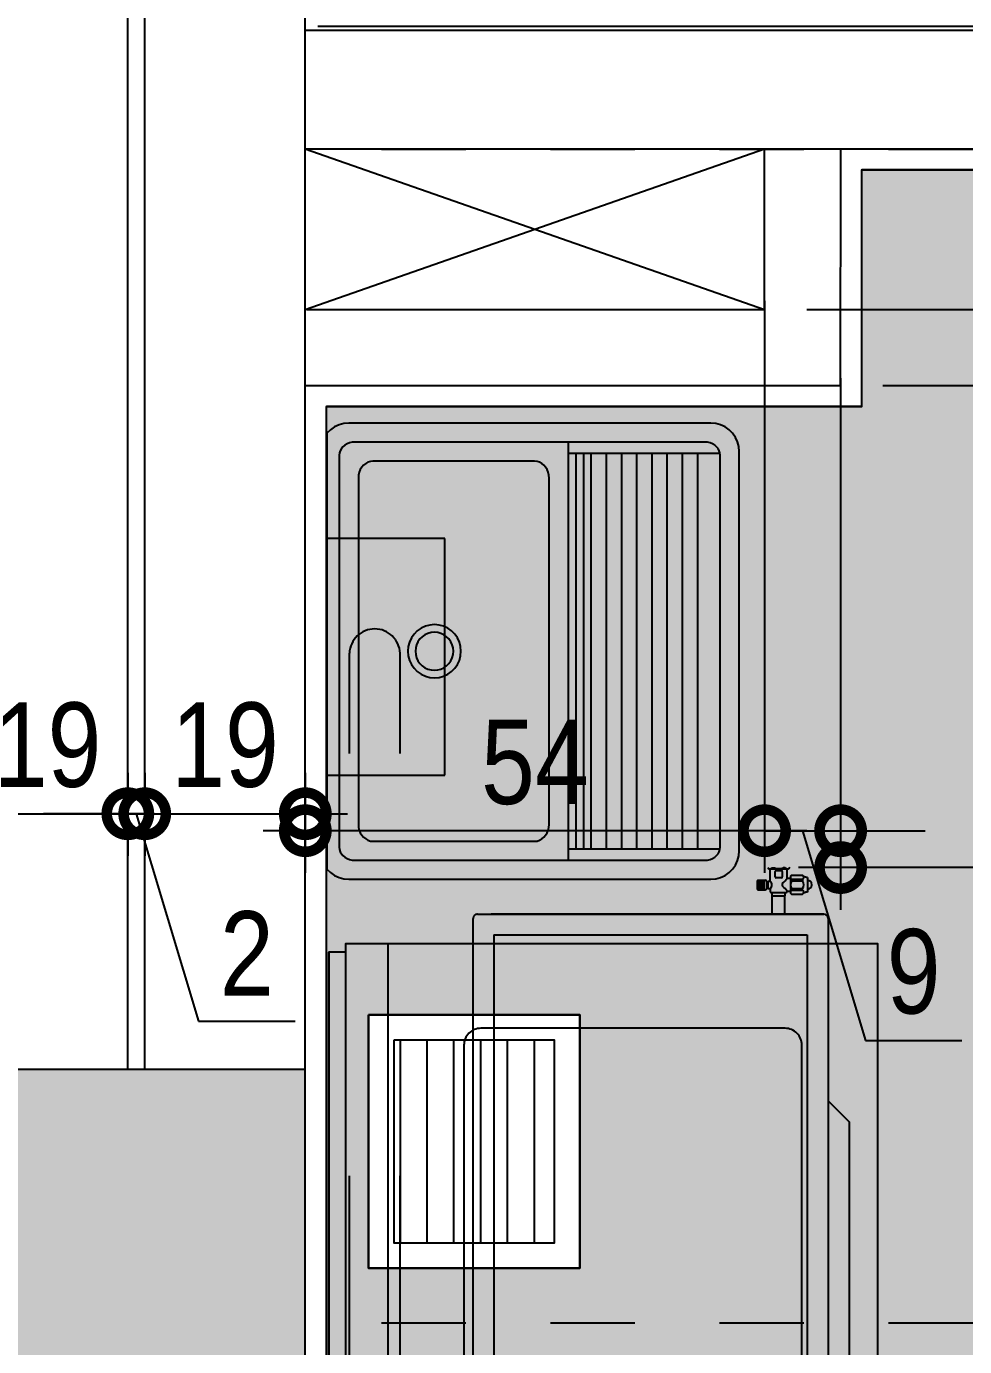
# Model space of a CAD drawing. Header units: metres. Extents: x -23 to 570, y -54 to 184.
# Drawn here: x -10.36 to -9.25, y 47.672 to 49.235 of the extents above; entities that cross this region are included whole.
import ezdxf
from ezdxf.xclip import XClip

# ---------------------------------------------------------------- set-up
doc = ezdxf.new("R2010")
doc.units = ezdxf.units.M
doc.header["$XCLIPFRAME"] = 0
doc.header["$PDMODE"] = 35
for name, pattern in [('DASHEDX2', [1.5, 1, -0.5]), ('PUC$0$DASHEDX2', [1.5, 1, -0.5]), ('PUC$0$HIDDEN', [0.375, 0.25, -0.125])]:
    doc.linetypes.add(name, pattern=pattern)
for name, color, linetype in [('1', 232, 'DASHEDX2'), ('4', 2, 'Continuous'), ('ARQ-DIM', 2, 'Continuous'), ('PUC$0$ARQ-ALV ACAB', 4, 'Continuous'), ('PUC$0$ARQ-ALV OSSO', 5, 'Continuous'), ('PUC$0$ARQ-CAX', 1, 'Continuous'), ('PUC$0$ARQ-ENCH', 1, 'Continuous'), ('PUC$0$ARQ-HID', 7, 'Continuous'), ('PUC$0$ARQ-MOB', 7, 'Continuous'), ('PUC$0$ARQ-PRJ', 7, 'PUC$0$DASHEDX2'), ('PUC$0$ARQ-SIM', 1, 'Continuous'), ('PUC$0$MAUROAMARELO', 162, 'Continuous'), ('PUC$0$MAUROVERDE', 3, 'Continuous')]:
    doc.layers.add(name, color=color, linetype=linetype)
doc.layers.add('PUC$0$ARQ-FORRO', color=9, linetype='Continuous', lineweight=5)
doc.styles.add('Adesa', font='ARIALN.TTF')
doc.dimstyles.new('ADESA 1-0050', dxfattribs={"dimtxt": 0.1, "dimasz": 0.1, "dimexe": 0.05, "dimexo": 0.05, "dimgap": 0.03, "dimtad": 1, "dimdec": 1, "dimlfac": 100, "dimzin": 12, "dimtxsty": 'Adesa', "dimblk": 'DOTSMALL', "dimcen": 1, "dimdle": 0.05, "dimclrd": 1, "dimclre": 1, "dimclrt": 256, "dimazin": 3, "dimtm": 1e-09, "dimtfac": 1, "dimtdec": 1, "dimtmove": 1, "dimatfit": 0, "dimldrblk": 'DOTSMALL', "dimfxl": 0.8, "dimtvp": 2, "dimtolj": 1, "dimtzin": 0, "dimarcsym": 0})

# ---------------------------------------------------------------- blocks, each defined once
blk = doc.blocks.new('_DotSmall')
at = {"color": 0, "linetype": 'ByBlock', "const_width": 0.5}
blk.add_lwpolyline([(-0.0625, 0, 1), (0.0625, 0, 1)], format="xyb", close=True, dxfattribs=at)
blk = doc.blocks.new('*D1037')
at = {"layer": 'ARQ-DIM', "color": 1, "lineweight": -2, "transparency": 16777216}
for p, q in [((-10.22, 48.3512), (-10.22, 48.2529)), ((-10.03, 48.3512), (-10.03, 48.2529)), ((-10.27, 48.3029), (-9.98, 48.3029))]:
    blk.add_line(p, q, dxfattribs=at)
at = {"layer": 'Defpoints', "color": 0, "transparency": 16777216}
for p in [(-10.22, 48.4012, 0), (-10.03, 48.4012, 0), (-10.03, 48.3029)]:
    blk.add_point(p, dxfattribs=at)
at = {"layer": 'ARQ-DIM', "color": 1, "lineweight": -2, "transparency": 16777216, "xscale": 0.1, "yscale": 0.1, "zscale": 0.1, "rotation": 180}
blk.add_blockref('_DotSmall', (-10.22, 48.3029), dxfattribs=at)
at = {"layer": 'ARQ-DIM', "color": 1, "lineweight": -2, "transparency": 16777216, "xscale": 0.1, "yscale": 0.1, "zscale": 0.1}
blk.add_blockref('_DotSmall', (-10.03, 48.3029), dxfattribs=at)
at = {"layer": 'ARQ-DIM', "transparency": 16777216, "insert": (-10.125, 48.384), "char_height": 0.1, "attachment_point": 5, "style": 'Adesa'}
blk.add_mtext('\\A1;19', dxfattribs=at)
blk = doc.blocks.new('*D1038')
at = {"layer": 'ARQ-DIM', "color": 1, "lineweight": -2, "transparency": 16777216}
for p, q in [((-10.48, 48.3029), (-10.19, 48.3029)), ((-10.43, 48.253), (-10.43, 48.2529)), ((-10.24, 48.253), (-10.24, 48.2529))]:
    blk.add_line(p, q, dxfattribs=at)
at = {"layer": 'Defpoints', "color": 0, "transparency": 16777216}
for p in [(-10.43, 48.303, 0), (-10.24, 48.303, 0), (-10.24, 48.3029)]:
    blk.add_point(p, dxfattribs=at)
at = {"layer": 'ARQ-DIM', "color": 1, "lineweight": -2, "transparency": 16777216, "xscale": 0.1, "yscale": 0.1, "zscale": 0.1, "rotation": 180}
blk.add_blockref('_DotSmall', (-10.43, 48.3029), dxfattribs=at)
at = {"layer": 'ARQ-DIM', "color": 1, "lineweight": -2, "transparency": 16777216, "xscale": 0.1, "yscale": 0.1, "zscale": 0.1}
blk.add_blockref('_DotSmall', (-10.24, 48.3029), dxfattribs=at)
at = {"layer": 'ARQ-DIM', "transparency": 16777216, "insert": (-10.335, 48.384), "char_height": 0.1, "attachment_point": 5, "style": 'Adesa'}
blk.add_mtext('\\A1;19', dxfattribs=at)
blk = doc.blocks.new('*D1045')
at = {"layer": 'ARQ-DIM', "color": 1, "lineweight": -2, "transparency": 16777216}
for p, q in [((-9.3964, 48.8187), (-9.3964, 48.1892)), ((-8.2164, 48.36), (-8.2164, 48.1892)), ((-8.1664, 48.2392), (-9.4464, 48.2392))]:
    blk.add_line(p, q, dxfattribs=at)
at = {"layer": 'Defpoints', "color": 0, "transparency": 16777216}
for p in [(-9.3964, 48.8687, 0), (-8.2164, 48.41, 0), (-9.3964, 48.2392)]:
    blk.add_point(p, dxfattribs=at)
at = {"layer": 'ARQ-DIM', "color": 1, "lineweight": -2, "transparency": 16777216, "xscale": 0.1, "yscale": 0.1, "zscale": 0.1, "rotation": 180}
blk.add_blockref('_DotSmall', (-9.3964, 48.2392), dxfattribs=at)
at = {"layer": 'ARQ-DIM', "color": 1, "lineweight": -2, "transparency": 16777216, "xscale": 0.1, "yscale": 0.1, "zscale": 0.1}
blk.add_blockref('_DotSmall', (-8.2164, 48.2392), dxfattribs=at)
at = {"layer": 'ARQ-DIM', "transparency": 16777216, "insert": (-8.8064, 48.3203), "char_height": 0.1, "attachment_point": 5, "style": 'Adesa'}
blk.add_mtext('\\A1;118', dxfattribs=at)
blk = doc.blocks.new('*D1046')
at = {"layer": 'ARQ-DIM', "color": 1, "lineweight": -2, "transparency": 16777216}
for p, q in [((-9.4864, 48.91), (-9.4864, 48.2328)), ((-9.3964, 48.8187), (-9.3964, 48.2328)), ((-9.4864, 48.2828), (-9.5864, 48.2828)), ((-9.4864, 48.2828), (-9.3964, 48.2828)), ((-9.4864, 48.2828), (-9.3964, 48.2828)), ((-9.4414, 48.2828), (-9.3669, 48.0346)), ((-9.3964, 48.2828), (-9.2964, 48.2828)), ((-9.3669, 48.0346), (-9.253, 48.0346))]:
    blk.add_line(p, q, dxfattribs=at)
at = {"layer": 'Defpoints', "color": 0, "transparency": 16777216}
for p in [(-9.4864, 48.96, 0), (-9.3964, 48.8687, 0), (-9.3964, 48.2828)]:
    blk.add_point(p, dxfattribs=at)
at = {"layer": 'ARQ-DIM', "color": 1, "lineweight": -2, "transparency": 16777216, "xscale": 0.1, "yscale": 0.1, "zscale": 0.1}
blk.add_blockref('_DotSmall', (-9.4864, 48.2828), dxfattribs=at)
at = {"layer": 'ARQ-DIM', "color": 1, "lineweight": -2, "transparency": 16777216, "xscale": 0.1, "yscale": 0.1, "zscale": 0.1, "rotation": 180}
blk.add_blockref('_DotSmall', (-9.3964, 48.2828), dxfattribs=at)
at = {"layer": 'ARQ-DIM', "transparency": 16777216, "insert": (-9.31, 48.1157), "char_height": 0.1, "attachment_point": 5, "style": 'Adesa'}
blk.add_mtext('\\A1;9', dxfattribs=at)
blk = doc.blocks.new('*D1047')
at = {"layer": 'ARQ-DIM', "color": 1, "lineweight": -2, "transparency": 16777216}
for p, q in [((-9.4864, 48.8487), (-9.4864, 48.2328)), ((-10.03, 48.3512), (-10.03, 48.2328)), ((-9.4364, 48.2828), (-10.08, 48.2828))]:
    blk.add_line(p, q, dxfattribs=at)
at = {"layer": 'Defpoints', "color": 0, "transparency": 16777216}
for p in [(-9.4864, 48.8987), (-10.03, 48.4012, 0), (-10.03, 48.2828)]:
    blk.add_point(p, dxfattribs=at)
at = {"layer": 'ARQ-DIM', "color": 1, "lineweight": -2, "transparency": 16777216, "xscale": 0.1, "yscale": 0.1, "zscale": 0.1, "rotation": 180}
blk.add_blockref('_DotSmall', (-10.03, 48.2828), dxfattribs=at)
at = {"layer": 'ARQ-DIM', "color": 1, "lineweight": -2, "transparency": 16777216, "xscale": 0.1, "yscale": 0.1, "zscale": 0.1}
blk.add_blockref('_DotSmall', (-9.4864, 48.2828), dxfattribs=at)
at = {"layer": 'ARQ-DIM', "transparency": 16777216, "insert": (-9.7582, 48.3637), "char_height": 0.1, "attachment_point": 5, "style": 'Adesa'}
blk.add_mtext('\\A1;54', dxfattribs=at)
blk = doc.blocks.new('*D1073')
at = {"layer": 'ARQ-DIM', "color": 1, "lineweight": -2, "transparency": 16777216}
for p, q in [((-8.9153, 48.85), (-8.9153, 49.14)), ((-9.1464, 49.09), (-8.8653, 49.09)), ((-9.4364, 48.9), (-8.8653, 48.9))]:
    blk.add_line(p, q, dxfattribs=at)
at = {"layer": 'Defpoints', "color": 0, "transparency": 16777216}
for p in [(-9.1964, 49.09, 0), (-8.9153, 49.09), (-9.4864, 48.9, 0)]:
    blk.add_point(p, dxfattribs=at)
at = {"layer": 'ARQ-DIM', "color": 1, "lineweight": -2, "transparency": 16777216, "xscale": 0.1, "yscale": 0.1, "zscale": 0.1}
for p, rotation in [((-8.9153, 49.09), 90), ((-8.9153, 48.9), 270)]:
    blk.add_blockref('_DotSmall', p, dxfattribs=dict(at, rotation=rotation))
at = {"layer": 'ARQ-DIM', "transparency": 16777216, "insert": (-8.9964, 48.995), "char_height": 0.1, "attachment_point": 5, "rotation": 90, "style": 'Adesa'}
blk.add_mtext('\\A1;19', dxfattribs=at)
blk = doc.blocks.new('*D1074')
at = {"layer": 'ARQ-DIM', "color": 1, "lineweight": -2, "transparency": 16777216}
for p, q in [((-8.9153, 48.9), (-8.9153, 49)), ((-9.3464, 48.9), (-8.8653, 48.9)), ((-8.9153, 48.81), (-8.9153, 48.9)), ((-8.9153, 48.81), (-8.9153, 48.9)), ((-8.9153, 48.855), (-8.7482, 48.8166)), ((-9.3464, 48.81), (-8.8653, 48.81)), ((-8.9153, 48.81), (-8.9153, 48.71)), ((-8.7482, 48.8166), (-8.7482, 48.7026))]:
    blk.add_line(p, q, dxfattribs=at)
at = {"layer": 'Defpoints', "color": 0, "transparency": 16777216}
for p in [(-9.3964, 48.9), (-8.9153, 48.9), (-9.3964, 48.81, 0)]:
    blk.add_point(p, dxfattribs=at)
at = {"layer": 'ARQ-DIM', "color": 1, "lineweight": -2, "transparency": 16777216, "xscale": 0.1, "yscale": 0.1, "zscale": 0.1}
for p, rotation in [((-8.9153, 48.9), 270), ((-8.9153, 48.81), 90)]:
    blk.add_blockref('_DotSmall', p, dxfattribs=dict(at, rotation=rotation))
at = {"layer": 'ARQ-DIM', "transparency": 16777216, "insert": (-8.8293, 48.7596), "char_height": 0.1, "attachment_point": 5, "rotation": 90, "style": 'Adesa'}
blk.add_mtext('\\A1;9', dxfattribs=at)
blk = doc.blocks.new('*D954')
at = {"layer": 'ARQ-DIM', "color": 1, "lineweight": -2, "transparency": 16777216}
for p, q in [((-10.24, 48.3512), (-10.24, 48.2529)), ((-10.22, 48.3512), (-10.22, 48.2529)), ((-10.24, 48.3029), (-10.34, 48.3029)), ((-10.22, 48.3029), (-10.24, 48.3029)), ((-10.22, 48.3029), (-10.24, 48.3029)), ((-10.23, 48.3029), (-10.1564, 48.0573)), ((-10.22, 48.3029), (-10.12, 48.3029)), ((-10.1564, 48.0573), (-10.0419, 48.0573))]:
    blk.add_line(p, q, dxfattribs=at)
at = {"layer": 'Defpoints', "color": 0, "transparency": 16777216}
for p in [(-10.24, 48.4012, 0), (-10.22, 48.4012, 0), (-10.24, 48.3029)]:
    blk.add_point(p, dxfattribs=at)
at = {"layer": 'ARQ-DIM', "color": 1, "lineweight": -2, "transparency": 16777216, "xscale": 0.1, "yscale": 0.1, "zscale": 0.1}
blk.add_blockref('_DotSmall', (-10.24, 48.3029), dxfattribs=at)
at = {"layer": 'ARQ-DIM', "color": 1, "lineweight": -2, "transparency": 16777216, "xscale": 0.1, "yscale": 0.1, "zscale": 0.1, "rotation": 180}
blk.add_blockref('_DotSmall', (-10.22, 48.3029), dxfattribs=at)
at = {"layer": 'ARQ-DIM', "transparency": 16777216, "insert": (-10.0991, 48.1375), "char_height": 0.1, "attachment_point": 5, "style": 'Adesa'}
blk.add_mtext('\\A1;2', dxfattribs=at)
blk = doc.blocks.new('PUC$0$pl apto tipo 1 puc')
at = {"layer": 'PUC$0$ARQ-ALV OSSO', "elevation": 0}
blk.add_lwpolyline([(-25.5833, 2), (-25.5833, -1.49)], dxfattribs=at)
blk = doc.blocks.new('PUC$0$ARQ-HID-TANQUE')
for p, q in [((-0.2621, -0.0041), (-0.258, 0)), ((-0.258, 0), (0.258, 0)), ((0.258, 0), (0.2621, -0.0041)), ((-0.2695, -0.0199), (-0.268, -0.0143)), ((-0.268, -0.0143), (-0.2655, -0.009)), ((-0.2655, -0.009), (-0.2621, -0.0041)), ((-0.2373, -0.0157), (-0.2347, -0.0149)), ((-0.2347, -0.0149), (-0.232, -0.0146)), ((-0.232, -0.0146), (0.232, -0.0146)), ((0.232, -0.0146), (0.2347, -0.0149)), ((0.2347, -0.0149), (0.2373, -0.0157)), ((0.2621, -0.0041), (0.2655, -0.009)), ((0.2655, -0.009), (0.268, -0.0143)), ((0.268, -0.0143), (0.2695, -0.0199)), ((-0.27, -0.0258), (-0.2695, -0.0199)), ((-0.27, -0.0258), (-0.27, -0.0258)), ((-0.27, -0.4542), (-0.27, -0.0258)), ((-0.2475, -0.0328), (-0.2473, -0.0297)), ((-0.2473, -0.0297), (-0.2466, -0.0266)), ((-0.2466, -0.0266), (-0.2454, -0.0237)), ((-0.2454, -0.0237), (-0.2439, -0.0211)), ((-0.2439, -0.0211), (-0.242, -0.0189)), ((-0.242, -0.0189), (-0.2398, -0.0171)), ((-0.2398, -0.0171), (-0.2373, -0.0157)), ((0.2373, -0.0157), (0.2398, -0.0171)), ((0.2398, -0.0171), (0.242, -0.0189)), ((0.242, -0.0189), (0.2439, -0.0211)), ((0.2439, -0.0211), (0.2454, -0.0237)), ((0.2454, -0.0237), (0.2466, -0.0266)), ((0.2466, -0.0266), (0.2473, -0.0297)), ((0.2473, -0.0297), (0.2475, -0.0328)), ((0.2695, -0.0199), (0.27, -0.0258)), ((0.27, -0.0258), (0.27, -0.4542)), ((-0.2475, -0.0328), (-0.2475, -0.0328)), ((-0.2475, -0.4472), (-0.2475, -0.0328)), ((0.2475, -0.0328), (0.2475, -0.4472)), ((-0.234, -0.2854), (0.234, -0.2854)), ((-0.2473, -0.4504), (-0.2475, -0.4472)), ((-0.2466, -0.4534), (-0.2473, -0.4504)), ((0.2473, -0.4504), (0.2466, -0.4534)), ((0.2475, -0.4472), (0.2473, -0.4504)), ((-0.2695, -0.4601), (-0.27, -0.4542)), ((-0.268, -0.4657), (-0.2695, -0.4601)), ((-0.2655, -0.4711), (-0.268, -0.4657)), ((-0.2454, -0.4563), (-0.2466, -0.4534)), ((-0.2439, -0.4589), (-0.2454, -0.4563)), ((-0.242, -0.4611), (-0.2439, -0.4589)), ((-0.2398, -0.463), (-0.242, -0.4611)), ((-0.2373, -0.4643), (-0.2398, -0.463)), ((-0.2347, -0.4651), (-0.2373, -0.4643)), ((-0.232, -0.4654), (-0.2347, -0.4651)), ((0.232, -0.4654), (-0.232, -0.4654)), ((0.2347, -0.4651), (0.232, -0.4654)), ((0.2373, -0.4643), (0.2347, -0.4651)), ((0.2398, -0.463), (0.2373, -0.4643)), ((0.242, -0.4611), (0.2398, -0.463)), ((0.2439, -0.4589), (0.242, -0.4611)), ((0.2454, -0.4563), (0.2439, -0.4589)), ((0.2466, -0.4534), (0.2454, -0.4563)), ((0.268, -0.4657), (0.2655, -0.4711)), ((0.2695, -0.4601), (0.268, -0.4657)), ((0.27, -0.4542), (0.2695, -0.4601)), ((-0.2621, -0.4759), (-0.2655, -0.4711)), ((-0.258, -0.48), (-0.2621, -0.4759)), ((-0.2532, -0.4834), (-0.258, -0.48)), ((-0.2479, -0.4859), (-0.2532, -0.4834)), ((0.2532, -0.4834), (0.2479, -0.4859)), ((0.258, -0.48), (0.2532, -0.4834)), ((0.2621, -0.4759), (0.258, -0.48)), ((0.2655, -0.4711), (0.2621, -0.4759)), ((-0.2422, -0.4874), (-0.2479, -0.4859)), ((-0.2364, -0.4879), (-0.2422, -0.4874)), ((0.2364, -0.4879), (-0.2364, -0.4879)), ((0.2422, -0.4874), (0.2364, -0.4879)), ((0.2479, -0.4859), (0.2422, -0.4874))]:
    blk.add_line(p, q)
at = {"color": 7}
for p, q in [((-0.2238, -0.0485), (-0.2223, -0.0458)), ((-0.2223, -0.0458), (-0.2203, -0.0433)), ((-0.2203, -0.0433), (-0.2179, -0.0412)), ((-0.2179, -0.0412), (-0.215, -0.0394)), ((-0.215, -0.0394), (-0.2118, -0.0382)), ((-0.2118, -0.0382), (-0.2085, -0.0374)), ((-0.2085, -0.0374), (-0.205, -0.0371)), ((-0.205, -0.0371), (0.205, -0.0371)), ((0.205, -0.0371), (0.2085, -0.0374)), ((0.2085, -0.0374), (0.2118, -0.0382)), ((0.2118, -0.0382), (0.215, -0.0394)), ((0.215, -0.0394), (0.2179, -0.0412)), ((0.2179, -0.0412), (0.2203, -0.0433)), ((0.2203, -0.0433), (0.2223, -0.0458)), ((0.2223, -0.0458), (0.2238, -0.0485)), ((-0.225, -0.0544), (-0.2247, -0.0514)), ((-0.225, -0.0544), (-0.225, -0.0544)), ((-0.225, -0.2456), (-0.225, -0.0544)), ((-0.2247, -0.0514), (-0.2238, -0.0485)), ((0.2238, -0.0485), (0.2247, -0.0514)), ((0.2247, -0.0514), (0.225, -0.0544)), ((0.225, -0.0544), (0.225, -0.2456)), ((-0.0273, -0.1114), (-0.0241, -0.1069)), ((-0.0241, -0.1069), (-0.0202, -0.103)), ((-0.0202, -0.103), (-0.0158, -0.0999)), ((-0.0158, -0.0999), (-0.0108, -0.0975)), ((-0.0145, -0.1099), (-0.0113, -0.1076)), ((-0.0113, -0.1076), (-0.0077, -0.106)), ((-0.0108, -0.0975), (-0.0055, -0.0961)), ((-0.0077, -0.106), (-0.0039, -0.105)), ((-0.0055, -0.0961), (0, -0.0956)), ((-0.0039, -0.105), (0, -0.1046)), ((0, -0.0956), (0.0055, -0.0961)), ((0, -0.1046), (0.0039, -0.105)), ((0.0039, -0.105), (0.0077, -0.106)), ((0.0055, -0.0961), (0.0108, -0.0975)), ((0.0077, -0.106), (0.0113, -0.1076)), ((0.0108, -0.0975), (0.0158, -0.0999)), ((0.0113, -0.1076), (0.0145, -0.1099)), ((0.0158, -0.0999), (0.0202, -0.103)), ((0.0202, -0.103), (0.0241, -0.1069)), ((0.0241, -0.1069), (0.0273, -0.1114)), ((-0.0315, -0.1271), (-0.031, -0.1217)), ((-0.031, -0.1217), (-0.0296, -0.1164)), ((-0.0296, -0.1164), (-0.0273, -0.1114)), ((-0.0225, -0.1271), (-0.0222, -0.1232)), ((-0.0222, -0.1232), (-0.0211, -0.1194)), ((-0.0211, -0.1194), (-0.0195, -0.1159)), ((-0.0195, -0.1159), (-0.0172, -0.1127)), ((-0.0172, -0.1127), (-0.0145, -0.1099)), ((0.0145, -0.1099), (0.0172, -0.1127)), ((0.0172, -0.1127), (0.0195, -0.1159)), ((0.0195, -0.1159), (0.0211, -0.1194)), ((0.0211, -0.1194), (0.0222, -0.1232)), ((0.0222, -0.1232), (0.0225, -0.1271)), ((0.0273, -0.1114), (0.0296, -0.1164)), ((0.0296, -0.1164), (0.031, -0.1217)), ((0.031, -0.1217), (0.0315, -0.1271)), ((-0.031, -0.1326), (-0.0315, -0.1271)), ((-0.0296, -0.1379), (-0.031, -0.1326)), ((-0.0273, -0.1429), (-0.0296, -0.1379)), ((-0.0222, -0.131), (-0.0225, -0.1271)), ((-0.0211, -0.1348), (-0.0222, -0.131)), ((-0.0195, -0.1384), (-0.0211, -0.1348)), ((-0.0172, -0.1416), (-0.0195, -0.1384)), ((0.0195, -0.1384), (0.0172, -0.1416)), ((0.0211, -0.1348), (0.0195, -0.1384)), ((0.0222, -0.131), (0.0211, -0.1348)), ((0.0225, -0.1271), (0.0222, -0.131)), ((0.0296, -0.1379), (0.0273, -0.1429)), ((0.031, -0.1326), (0.0296, -0.1379)), ((0.0315, -0.1271), (0.031, -0.1326)), ((-0.0241, -0.1474), (-0.0273, -0.1429)), ((-0.0202, -0.1513), (-0.0241, -0.1474)), ((-0.0158, -0.1544), (-0.0202, -0.1513)), ((-0.0145, -0.1444), (-0.0172, -0.1416)), ((-0.0108, -0.1567), (-0.0158, -0.1544)), ((-0.0113, -0.1466), (-0.0145, -0.1444)), ((-0.0077, -0.1483), (-0.0113, -0.1466)), ((-0.0039, -0.1493), (-0.0077, -0.1483)), ((0, -0.1496), (-0.0039, -0.1493)), ((0.0039, -0.1493), (0, -0.1496)), ((0.0077, -0.1483), (0.0039, -0.1493)), ((0.0113, -0.1466), (0.0077, -0.1483)), ((0.0158, -0.1544), (0.0108, -0.1567)), ((0.0145, -0.1444), (0.0113, -0.1466)), ((0.0172, -0.1416), (0.0145, -0.1444)), ((0.0202, -0.1513), (0.0158, -0.1544)), ((0.0241, -0.1474), (0.0202, -0.1513)), ((0.0273, -0.1429), (0.0241, -0.1474)), ((-0.0055, -0.1582), (-0.0108, -0.1567)), ((0, -0.1586), (-0.0055, -0.1582)), ((0.0055, -0.1582), (0, -0.1586)), ((0.0108, -0.1567), (0.0055, -0.1582)), ((-0.2247, -0.2486), (-0.225, -0.2456)), ((-0.2238, -0.2515), (-0.2247, -0.2486)), ((0.2247, -0.2486), (0.2238, -0.2515)), ((0.225, -0.2456), (0.2247, -0.2486)), ((-0.2223, -0.2542), (-0.2238, -0.2515)), ((-0.2203, -0.2567), (-0.2223, -0.2542)), ((-0.2179, -0.2588), (-0.2203, -0.2567)), ((-0.215, -0.2606), (-0.2179, -0.2588)), ((-0.2118, -0.2618), (-0.215, -0.2606)), ((-0.2085, -0.2626), (-0.2118, -0.2618)), ((-0.205, -0.2629), (-0.2085, -0.2626)), ((0.205, -0.2629), (-0.205, -0.2629)), ((0.2085, -0.2626), (0.205, -0.2629)), ((0.2118, -0.2618), (0.2085, -0.2626)), ((0.215, -0.2606), (0.2118, -0.2618)), ((0.2179, -0.2588), (0.215, -0.2606)), ((0.2203, -0.2567), (0.2179, -0.2588)), ((0.2223, -0.2542), (0.2203, -0.2567)), ((0.2238, -0.2515), (0.2223, -0.2542)), ((-0.2475, -0.2854), (0.2475, -0.2854)), ((-0.234, -0.4654), (-0.234, -0.2854)), ((-0.234, -0.2944), (0.234, -0.2944)), ((-0.234, -0.2944), (0.234, -0.2944)), ((0.234, -0.2854), (0.234, -0.4654)), ((-0.234, -0.3034), (0.234, -0.3034)), ((-0.234, -0.3124), (0.234, -0.3124)), ((-0.234, -0.3304), (0.234, -0.3304)), ((-0.234, -0.3484), (0.234, -0.3484)), ((-0.234, -0.3664), (0.234, -0.3664)), ((-0.234, -0.3844), (0.234, -0.3844)), ((-0.234, -0.4024), (0.234, -0.4024)), ((-0.234, -0.4204), (0.234, -0.4204)), ((-0.234, -0.4384), (0.234, -0.4384))]:
    blk.add_line(p, q, dxfattribs=at)
blk = doc.blocks.new('PUC$0$A$Cd84e1c1c')
at = {"layer": 'PUC$0$ARQ-PRJ'}
for p, q in [((0.0594, -0.2908, 0), (0.0594, 1.3279, 0)), ((0.1194, -0.2908, 0), (0.1194, 1.3279, 0))]:
    blk.add_line(p, q, dxfattribs=at)
at = {"layer": 'PUC$0$ARQ-PRJ', "elevation": 0}
blk.add_lwpolyline([(0.1722, 1.4636), (0.0322, 1.4636), (0.0322, 1.1836), (0.1722, 1.1836), (0.1722, 1.4636)], dxfattribs=at)
at = {"layer": 'PUC$0$ARQ-PRJ'}
blk.add_arc((0.0894, 1.3267, 0), 0.03, 2.4241, 177.5761, dxfattribs=at)
blk = doc.blocks.new('PUC$0$pl cx vent')
at = {"layer": 'PUC$0$ARQ-CAX'}
h = blk.add_hatch(dxfattribs=at)
h.set_pattern_fill('LINE', color=255, scale=0.01, angle=90)
h.set_pattern_definition([(90, (10.529542, -8.815224), (-0.03175, 2e-18), [])])
h.paths.add_polyline_path([(-0.22, -0.27), (-0.22, -0.03), (-0.03, -0.03), (-0.03, -0.27)])
for points in [[(-0.25, -0.3), (-0.25, 0), (0, 0), (0, -0.3)], [(-0.22, -0.27), (-0.22, -0.03), (-0.03, -0.03), (-0.03, -0.27)]]:
    blk.add_lwpolyline(points, close=True, dxfattribs=at)
blk = doc.blocks.new('PUC$0$pl apto tipo 4 puc')
at = {"layer": 'PUC$0$ARQ-ALV ACAB'}
for points in [[(9.2875, 2.8362), (10.0068, 2.8362), (10.0068, 1.2162)], [(10.0068, 1.2162), (9.3732, 1.2162), (9.3731, 0.9362)], [(9.3731, 0.9362), (9.1681, 0.9362), (9.1681, 0.7662), (10.0168, 0.7662)]]:
    blk.add_lwpolyline(points, dxfattribs=at)
at = {"layer": 'PUC$0$ARQ-ALV OSSO'}
for points in [[(9.2875, 2.8612), (10.0318, 2.8612), (10.0318, -1.9088), (8.2732, -1.9088), (8.2732, -2.0488), (10.0382, -2.0488)], [(10.0318, 1.1912), (9.3982, 1.1912), (9.3981, 0.9112)], [(10.03, 1.1012), (9.4882, 1.1012), (9.4881, 0.9112)], [(10.0318, 0.9112), (9.1981, 0.9112), (9.1981, 0.7712), (10.0318, 0.7712)]]:
    blk.add_lwpolyline(points, dxfattribs=at)
at = {"layer": 'PUC$0$ARQ-ALV OSSO', "elevation": 0}
blk.add_lwpolyline([(10.2218, 2.0012), (10.2218, -1.4888)], dxfattribs=at)
at = {"layer": 'PUC$0$ARQ-SIM'}
for points in [[(10.0318, 1.1012), (9.4881, 0.9112)], [(10.0318, 0.9112), (9.4882, 1.1012)]]:
    blk.add_lwpolyline(points, dxfattribs=at)
at = {"layer": 'PUC$0$ARQ-CAX', "xscale": -1}
blk.add_blockref('PUC$0$pl cx vent', (9.7068, 2.2362), dxfattribs=at)
at = {"layer": 'PUC$0$ARQ-FORRO', "rotation": 180}
blk.add_blockref('PUC$0$A$Cd84e1c1c', (10.039, 2.8362, 0), dxfattribs=at)
at = {"layer": 'PUC$0$ARQ-HID', "xscale": -1, "rotation": 269.9999377319888}
blk.add_blockref('PUC$0$ARQ-HID-TANQUE', (10.0061, 1.5059, 0), dxfattribs=at)
blk = doc.blocks.new('PUC$0$MAQ-LAVAR-ROUPA')
blk.add_lwpolyline([(0, 0.65), (0.61, 0.65), (0.61, 0.02), (0, 0.02)], close=True)
blk.add_lwpolyline([(0.1, 0.18), (0.1, 0.54, -0.414214), (0.12, 0.56), (0.49, 0.56, -0.414214), (0.51, 0.54), (0.51, 0.18, -0.414214), (0.49, 0.16), (0.12, 0.16, -0.414214)], format="xyb", close=True)
for points in [[(0.61, 0.07), (0, 0.07)], [(0.6, 0.02), (0.6, 0), (0.01, 0), (0.01, 0.02)], [(0.01, 0), (0.6, 0)]]:
    blk.add_lwpolyline(points)
blk = doc.blocks.new('PUC$0$opção layout tipo 2')
at = {"layer": 'PUC$0$ARQ-MOB', "xscale": -1, "rotation": 270}
blk.add_blockref('PUC$0$MAQ-LAVAR-ROUPA', (-9.2272, -4.3661, 0), dxfattribs=at)
blk = doc.blocks.new('PUC$0$CDS1')
at = {"layer": 'PUC$0$MAUROAMARELO'}
for p, q in [((8267.3083, 3268.3306, 0), (8267.3119, 3268.3368, 0)), ((8267.3119, 3268.3368, 0), (8267.6893, 3268.3368, 0)), ((8267.6893, 3268.3368, 0), (8267.6929, 3268.3306, 0)), ((8267.2906, 3267.3756, 0), (8267.2906, 3268.3256, 0)), ((8267.2956, 3268.3306, 0), (8267.3083, 3268.3306, 0)), ((8267.6929, 3268.3306, 0), (8267.7056, 3268.3306, 0)), ((8267.7106, 3268.3256, 0), (8267.7106, 3267.3756, 0)), ((8267.3151, 3267.3951, 0), (8267.3151, 3268.3061, 0)), ((8267.3151, 3268.3061, 0), (8267.3224, 3268.3061, 0)), ((8267.3224, 3268.3061, 0), (8267.326, 3268.3123, 0)), ((8267.326, 3268.3123, 0), (8267.6752, 3268.3123, 0)), ((8267.6752, 3268.3123, 0), (8267.6788, 3268.3061, 0)), ((8267.6788, 3268.3061, 0), (8267.6861, 3268.3061, 0)), ((8267.6861, 3267.3951, 0), (8267.6861, 3268.3061, 0)), ((8267.2906, 3268.2786, 0), (8267.2656, 3268.2536, 0)), ((8267.2656, 3267.6163, 0), (8267.2656, 3268.2536, 0)), ((8267.2906, 3267.5913, 0), (8267.2656, 3267.6163, 0)), ((8267.6861, 3267.3951, 0), (8267.3151, 3267.3951, 0)), ((8267.7056, 3267.3706, 0), (8267.2956, 3267.3706, 0)), ((8267.2956, 3267.3706, 0), (8267.6893, 3267.3706, 0)), ((8267.3416, 3267.3706, 0), (8267.3416, 3267.3487, 0)), ((8267.3568, 3267.3706, 0), (8267.3568, 3267.3487, 0)), ((8267.3569, 3267.3487, 0), (8267.3415, 3267.3487, 0)), ((8267.3415, 3267.3487, 0), (8267.3415, 3267.3448, 0)), ((8267.3569, 3267.3487, 0), (8267.3569, 3267.3448, 0)), ((8267.3149, 3267.3269, 0), (8267.3149, 3267.3443, 0)), ((8267.3338, 3267.3467, 0), (8267.3208, 3267.3467, 0)), ((8267.3338, 3267.342, 0), (8267.3208, 3267.342, 0)), ((8267.3208, 3267.342, 0), (8267.3208, 3267.3402, 0)), ((8267.3338, 3267.342, 0), (8267.3208, 3267.342, 0)), ((8267.3208, 3267.342, 0), (8267.3208, 3267.3402, 0)), ((8267.3338, 3267.3402, 0), (8267.3208, 3267.3402, 0)), ((8267.3338, 3267.3402, 0), (8267.3208, 3267.3402, 0)), ((8267.3351, 3267.3457, 0), (8267.3338, 3267.3467, 0)), ((8267.3338, 3267.342, 0), (8267.3338, 3267.3402, 0)), ((8267.3338, 3267.342, 0), (8267.3338, 3267.3402, 0)), ((8267.3351, 3267.3254, 0), (8267.3351, 3267.3457, 0)), ((8267.3389, 3267.3432, 0), (8267.3351, 3267.3432, 0)), ((8267.3389, 3267.3435, 0), (8267.3389, 3267.3437, 0)), ((8267.3389, 3267.3432, 0), (8267.3389, 3267.3436, 0)), ((8267.3579, 3267.3448, 0), (8267.34, 3267.3448, 0)), ((8267.3589, 3267.3402, 0), (8267.3589, 3267.3437, 0)), ((8267.362, 3267.3402, 0), (8267.3589, 3267.3402, 0)), ((8267.362, 3267.3315, 0), (8267.3589, 3267.3315, 0)), ((8267.3589, 3267.3315, 0), (8267.3589, 3267.3167, 0)), ((8267.362, 3267.3315, 0), (8267.362, 3267.3402, 0)), ((8267.3636, 3267.3397, 0), (8267.362, 3267.3397, 0)), ((8267.3636, 3267.3321, 0), (8267.362, 3267.3321, 0)), ((8267.3636, 3267.3313, 0), (8267.3636, 3267.3404, 0)), ((8267.3735, 3267.3415, 0), (8267.3646, 3267.3415, 0)), ((8267.3667, 3267.3303, 0), (8267.3667, 3267.3415, 0)), ((8267.3733, 3267.3408, 0), (8267.3667, 3267.3408, 0)), ((8267.3733, 3267.3401, 0), (8267.3667, 3267.3401, 0)), ((8267.3733, 3267.3393, 0), (8267.3667, 3267.3393, 0)), ((8267.3733, 3267.3386, 0), (8267.3667, 3267.3386, 0)), ((8267.3733, 3267.3379, 0), (8267.3667, 3267.3379, 0)), ((8267.3733, 3267.3372, 0), (8267.3667, 3267.3372, 0)), ((8267.3733, 3267.3372, 0), (8267.3667, 3267.3372, 0)), ((8267.3733, 3267.3365, 0), (8267.3667, 3267.3365, 0)), ((8267.3733, 3267.3359, 0), (8267.3667, 3267.3359, 0)), ((8267.3733, 3267.3353, 0), (8267.3667, 3267.3353, 0)), ((8267.3733, 3267.3345, 0), (8267.3667, 3267.3345, 0)), ((8267.3733, 3267.3345, 0), (8267.3667, 3267.3345, 0)), ((8267.3733, 3267.3338, 0), (8267.3667, 3267.3338, 0)), ((8267.3733, 3267.3331, 0), (8267.3667, 3267.3331, 0)), ((8267.3733, 3267.3324, 0), (8267.3667, 3267.3324, 0)), ((8267.3733, 3267.3317, 0), (8267.3667, 3267.3317, 0)), ((8267.3733, 3267.3303, 0), (8267.3733, 3267.3415, 0)), ((8267.3746, 3267.3313, 0), (8267.3746, 3267.3404, 0)), ((8267.3208, 3267.3292, 0), (8267.3208, 3267.331, 0)), ((8267.3338, 3267.331, 0), (8267.3208, 3267.331, 0)), ((8267.3338, 3267.3292, 0), (8267.3208, 3267.3292, 0)), ((8267.3338, 3267.3244, 0), (8267.3208, 3267.3244, 0)), ((8267.3338, 3267.3292, 0), (8267.3338, 3267.331, 0)), ((8267.3351, 3267.3254, 0), (8267.3338, 3267.3244, 0)), ((8267.3389, 3267.328, 0), (8267.3351, 3267.328, 0)), ((8267.336, 3267.3154, 0), (8267.3372, 3267.3167, 0)), ((8267.3606, 3267.3167, 0), (8267.3372, 3267.3167, 0)), ((8267.3389, 3267.328, 0), (8267.3389, 3267.3167, 0)), ((8267.3413, 3267.3157, 0), (8267.3438, 3267.3157, 0)), ((8267.3448, 3267.3199, 0), (8267.3448, 3267.3264, 0)), ((8267.3458, 3267.3275, 0), (8267.352, 3267.3275, 0)), ((8267.352, 3267.3188, 0), (8267.3458, 3267.3188, 0)), ((8267.3531, 3267.3264, 0), (8267.3531, 3267.3199, 0)), ((8267.3566, 3267.3157, 0), (8267.3541, 3267.3157, 0)), ((8267.3618, 3267.3154, 0), (8267.3606, 3267.3167, 0)), ((8267.3735, 3267.3303, 0), (8267.3646, 3267.3303, 0)), ((8267.3733, 3267.331, 0), (8267.3667, 3267.331, 0))]:
    blk.add_line(p, q, dxfattribs=at)
for centre, radius, start, end in [((8267.2956, 3268.3256, 0), 0.005, 90, 180), ((8267.7056, 3268.3256, 0), 0.005, 0, 90), ((8267.2956, 3267.3756, 0), 0.005, 180, 270), ((8267.3149, 3267.3356, 0), 0.00517, 90, 270), ((8267.3149, 3267.3531, 0), 0.00883, 270, 303.2043), ((8267.3222, 3267.3444, 0), 0.00279, 121.1036, 238.8964), ((8267.328, 3267.3356, 0), 0.00859, 147.4828, 212.5172), ((8267.3324, 3267.3444, 0), 0.00279, 301.1036, 58.8964), ((8267.3265, 3267.3356, 0), 0.00859, 327.4828, 32.5172), ((8267.34, 3267.3437, 0), 0.00108, 90, 180), ((8267.3669, 3267.3642, 0), 0.035, 216.8549, 229.9897), ((8267.3669, 3267.307, 0), 0.035, 130.0103, 143.1451), ((8267.3411, 3267.3356, 0), 0.00379, 331.5684, 28.4316), ((8267.3629, 3267.3359, 0), 0.00591, 132.4469, 227.5531), ((8267.3579, 3267.3437, 0), 0.00108, 0, 90), ((8267.3646, 3267.3404, 0), 0.00108, 90, 180), ((8267.3646, 3267.3313, 0), 0.00108, 180, 270), ((8267.3735, 3267.3404, 0), 0.00108, 0, 90), ((8267.3735, 3267.3313, 0), 0.00108, 270, 360), ((8267.3149, 3267.318, 0), 0.00883, 56.7957, 90), ((8267.3222, 3267.3268, 0), 0.00279, 121.1036, 238.8964), ((8267.3324, 3267.3268, 0), 0.00279, 301.1036, 58.8964), ((8267.3388, 3267.3131, 0), 0.00358, 46.1862, 140.5423), ((8267.3489, 3267.3021, 0), 0.0145, 69.2202, 110.7798), ((8267.3458, 3267.3264, 0), 0.00108, 90, 180), ((8267.3458, 3267.3199, 0), 0.00108, 180, 270), ((8267.352, 3267.3264, 0), 0.00108, 0, 90), ((8267.352, 3267.3199, 0), 0.00108, 270, 0), ((8267.3591, 3267.3131, 0), 0.00358, 39.4577, 133.8138)]:
    blk.add_arc(centre, radius, start, end, dxfattribs=at)
at = {"layer": 'PUC$0$MAUROVERDE', "linetype": 'PUC$0$HIDDEN'}
blk.add_arc((8267.7056, 3267.3756, 0), 0.005, 270, 0, dxfattribs=at)
blk = doc.blocks.new('PUC$0$A$Ccd5721d3')
at = {"layer": 'PUC$0$MAUROAMARELO', "rotation": 180}
blk.add_blockref('PUC$0$CDS1', (8267.8843, 3268.4288, 0), dxfattribs=at)
blk = doc.blocks.new('PUC$0$pl  forro opção 2')
at = {"layer": 'PUC$0$ARQ-FORRO'}
h = blk.add_hatch(color=256, dxfattribs=at)
h.dxf.hatch_style = 1
h.paths.add_polyline_path([(-5.3249, 1.2408), (-4.68, 1.2408), (-4.68, 0.555), (-5.3249, 0.555)])
h.paths.add_polyline_path([(-7.9348, 1.1942), (-5.6749, 1.1942), (-5.6749, 0.555), (-7.9348, 0.555)])
h.paths.add_polyline_path([(-9.0163, 1.9208), (-8.2848, 1.9208), (-8.2848, 0.555), (-8.745, 0.555), (-8.745, 0.0208), (-9.65, 0.0208), (-9.65, 1.6408), (-9.0164, 1.6408)])
h.paths.add_polyline_path([(-9.35, 0.9208), (-9.6, 0.9208), (-9.6, 0.6208), (-9.35, 0.6208)], flags=16)
at = {"layer": 'PUC$0$ARQ-FORRO', "elevation": 0}
blk.add_lwpolyline([(-9.0163, 1.9208), (-8.2848, 1.9208), (-8.2848, 0.555), (-8.745, 0.555), (-8.745, 0.0208), (-9.65, 0.0208), (-9.65, 1.6408), (-9.0164, 1.6408)], close=True, dxfattribs=at)
at = {"layer": 'PUC$0$ARQ-PRJ'}
blk.add_lwpolyline([(-9.6, 0.92), (-9.35, 0.92), (-9.35, 0.62), (-9.6, 0.62)], close=True, dxfattribs=at)
blk = doc.blocks.new('PUC')
at = {"layer": 'PUC$0$ARQ-ALV OSSO', "xscale": -1, "rotation": 180}
blk.add_blockref('PUC$0$pl apto tipo 1 puc', (15.3432, 50), dxfattribs=at)
at = {"layer": 'PUC$0$ARQ-ALV OSSO', "color": 6, "rotation": 180}
blk.add_blockref('PUC$0$pl apto tipo 4 puc', (0.0018, 50.0012, 0), dxfattribs=at)
at = {"layer": 'PUC$0$ARQ-ENCH'}
blk.add_blockref('PUC$0$A$Ccd5721d3', (-10.005, 47.1257), dxfattribs=at)
at = {"layer": 'PUC$0$ARQ-FORRO'}
blk.add_blockref('PUC$0$pl  forro opção 2', (-0.355, 47.145, 0), dxfattribs=at)
at = {"layer": 'PUC$0$ARQ-MOB'}
blk.add_blockref('PUC$0$opção layout tipo 2', (-0.775, 51.905), dxfattribs=at)
blk = doc.blocks.new('est-lo-07-6sb-r00')
at = {"layer": '4'}
h = blk.add_hatch(color=8, dxfattribs=at)
h.dxf.hatch_style = 1
h.paths.add_polyline_path([(213.004314, 592.98646), (232.004314, 592.98646), (232.004314, 743.98646), (213.004314, 743.98646)], flags=17)
h.paths.add_polyline_path([(517.003016, 942.98646), (353.003016, 942.98646), (353.003016, 923.986062), (498.003016, 923.986062), (498.003016, 465.008359), (498.003039, 465.008359), (498.003039, 450.008359), (498.003039, 395.98646), (517.003016, 395.98646)])
h.paths.add_polyline_path([(3672.003309, 253.001099), (3672.003309, 388.001099), (3637.003309, 388.001099), (3637.003309, 253.001099)])
h.paths.add_polyline_path([(3637.003309, 942.98646), (3637.003194, 872.98646), (3653.003309, 872.98646), (3653.003309, 599.001099), (3637.003309, 599.001099), (3637.003309, 539.001099), (3672.003309, 539.001099), (3672.003309, 942.98646)])
h.paths.add_polyline_path([(3672.003424, 102.001099), (3637.003309, 102.001099), (3637.003309, 42.001099), (3653.003307, 42.001099), (3653.003307, -229.998901), (3637.003309, -229.998901), (3637.003309, -299.998901), (3672.003424, -299.998901)])
h.paths.add_polyline_path([(3075.003309, -299.999844), (3110.003309, -299.999844), (3110.003309, -199.999844), (3075.003309, -199.999844)])
h.paths.add_polyline_path([(3075.003309, 270.500177), (3110.003309, 270.500177), (3110.003309, 370.500177), (3075.003309, 370.500177)])
h.paths.add_polyline_path([(520.003309, 942.98646), (520.003309, 395.98646), (555.003309, 395.98646), (555.003309, 451.98646), (539.003309, 451.98646), (539.003309, 872.98646), (555.003309, 872.98646), (555.003309, 942.98646)])
h.paths.add_polyline_path([(-2102.995138, 253.000177), (-2102.995138, 388.000177), (-2137.995138, 388.000177), (-2137.995138, 253.000177)])
h.paths.add_polyline_path([(-2137.995138, 101.999935), (-2137.995138, -299.999844), (-2102.995138, -299.999844), (-2102.995138, -229.999844), (-2118.995138, -229.999844), (-2118.995138, 41.999935), (-2102.995138, 41.999935), (-2102.995138, 101.999935)])
h.paths.add_polyline_path([(-2137.995141, 942.98646), (-2137.995141, 538.988972), (-2102.995141, 538.988972), (-2102.995141, 598.988972), (-2118.995141, 598.988972), (-2118.995141, 872.98646), (-2102.995141, 872.98646), (-2102.995141, 942.98646)])
h.paths.add_polyline_path([(520.003309, 245.003526), (520.003309, -299.999844), (555.003309, -299.999844), (555.003309, -229.999844), (539.003309, -229.999844), (539.003309, 185.003526), (555.003309, 185.003526), (555.003309, 245.003526)])
h.paths.add_polyline_path([(-34.995574, 942.98646), (-34.995574, 872.98646), (-18.995574, 872.98646), (-18.995574, 455.98646), (-34.995574, 455.98646), (-34.995574, 395.98646), (232.004426, 395.98646), (232.004426, 481.98646), (213.004426, 481.98646), (213.004426, 414.98646), (0.004426, 414.98646), (0.004426, 923.98646), (213.004426, 923.98646), (213.004426, 854.98646), (232.004426, 854.98646), (232.004426, 923.98646), (252.004426, 923.98646), (252.004426, 942.98646)])
h.paths.add_polyline_path([(3075.003309, 842.98646), (3110.003309, 842.98646), (3110.003309, 942.98646), (3075.003309, 942.98646)])
h.paths.add_polyline_path([(2530.003309, -299.999844), (2570.003309, -299.999844), (2570.003309, -199.999844), (2530.003309, -199.999844)])
h.paths.add_polyline_path([(2530.003309, 145.003526), (2570.003309, 145.003526), (2570.003309, 245.003526), (2530.003309, 245.003526)])
h.paths.add_polyline_path([(2530.003309, 395.98646), (2570.003309, 395.98646), (2570.003309, 495.98646), (2530.003309, 495.98646)])
h.paths.add_polyline_path([(2530.003309, 842.98646), (2570.003309, 842.98646), (2570.003309, 942.98646), (2530.003309, 942.98646)])
h.paths.add_polyline_path([(1995.003309, -299.999844), (2030.003309, -299.999844), (2030.003309, -199.999844), (1995.003309, -199.999844)])
h.paths.add_polyline_path([(1995.003309, 145.003526), (2030.003309, 145.003526), (2030.003309, 245.003526), (1995.003309, 245.003526)])
h.paths.add_polyline_path([(1995.003309, 395.98646), (2030.003309, 395.98646), (2030.003309, 495.98646), (1995.003309, 495.98646)])
h.paths.add_polyline_path([(1995.003309, 842.98646), (2030.003309, 842.98646), (2030.003309, 942.98646), (1995.003309, 942.98646)])
h.paths.add_polyline_path([(1460.003309, -299.999844), (1495.003309, -299.999844), (1495.003309, -199.999844), (1460.003309, -199.999844)])
h.paths.add_polyline_path([(1460.003309, 145.003526), (1495.003309, 145.003526), (1495.003309, 245.003526), (1460.003309, 245.003526)])
h.paths.add_polyline_path([(1460.176641, 395.98646), (1495.176641, 395.98646), (1495.176641, 495.98646), (1460.176641, 495.98646)])
h.paths.add_polyline_path([(1460.003309, 842.98646), (1495.003309, 842.98646), (1495.003309, 942.98646), (1460.003309, 942.98646)])
h.paths.add_polyline_path([(925.003309, -299.999844), (960.003309, -299.999844), (960.003309, -199.999844), (925.003309, -199.999844)])
h.paths.add_polyline_path([(925.003309, 145.003526), (960.003309, 145.003526), (960.003309, 245.003526), (925.003309, 245.003526)])
h.paths.add_polyline_path([(925.003309, 395.98646), (960.003309, 395.98646), (960.003309, 495.98646), (925.003309, 495.98646)])
h.paths.add_polyline_path([(925.003309, 842.98646), (960.003309, 842.98646), (960.003309, 942.98646), (925.003309, 942.98646)])
h.paths.add_polyline_path([(-1582.999721, -299.999844), (-1547.999721, -299.999844), (-1547.999721, -199.999844), (-1582.999721, -199.999844)])
h.paths.add_polyline_path([(-500.999721, -299.999844), (-465.999721, -299.999844), (-465.999721, -199.999844), (-500.999721, -199.999844)])
h.paths.add_polyline_path([(-1042.999721, -299.999844), (-1002.999721, -299.999844), (-1002.999721, -199.999844), (-1042.999721, -199.999844)])
h.paths.add_polyline_path([(-500.999721, 145.003526), (-465.999721, 145.003526), (-465.999721, 245.003526), (-500.999721, 245.003526)])
h.paths.add_polyline_path([(-1042.999721, 145.003526), (-1002.999721, 145.003526), (-1002.999721, 245.003526), (-1042.999721, 245.003526)])
h.paths.add_polyline_path([(-500.999721, 395.98646), (-465.999721, 395.98646), (-465.999721, 495.98646), (-500.999721, 495.98646)])
h.paths.add_polyline_path([(-1042.999721, 395.98646), (-1002.999721, 395.98646), (-1002.999721, 495.98646), (-1042.999721, 495.98646)])
h.paths.add_polyline_path([(-1582.999721, 270.500177), (-1547.999721, 270.500177), (-1547.999721, 370.500177), (-1582.999721, 370.500177)])
h.paths.add_polyline_path([(-500.999721, 842.98646), (-465.999721, 842.98646), (-465.999721, 942.98646), (-500.999721, 942.98646)])
h.paths.add_polyline_path([(-1042.999721, 842.98646), (-1002.999721, 842.98646), (-1002.999721, 942.98646), (-1042.999721, 942.98646)])
h.paths.add_polyline_path([(-1582.999721, 842.98646), (-1547.999721, 842.98646), (-1547.999721, 942.98646), (-1582.999721, 942.98646)])
h.paths.add_polyline_path([(-35, 245.003526), (-35, 185.003526), (-19, 185.003526), (-19, -230), (-35, -230), (-35, -300), (517, -300), (517, 245), (498, 245), (498, -281), (0, -281), (0, -19), (255, -19), (255, 245.003526), (178.5, 245.003526), (178.5, 226.003526), (236, 226.003526), (236, 0), (0, 0), (0, 226.003526), (57.5, 226.003526), (57.5, 245.003526)])
at = {"layer": '1'}
for points in [[(-1002.999721, -199.999844), (-1002.999721, -66.073923)], [(-863.988871, -91.073923), (-1002.999721, -91.073923)], [(-863.988871, -229.999844), (-1002.999721, -229.999844)]]:
    blk.add_lwpolyline(points, dxfattribs=at)
at = {"layer": '4', "linetype": 'Continuous'}
blk.add_lwpolyline([(-1042.999721, -299.999844), (-1002.999721, -299.999844), (-1002.999721, -199.999844), (-1042.999721, -199.999844), (-1042.999721, -299.999844)], dxfattribs=at)

msp = doc.modelspace()

# ---------------------------------------------------------------- block references
at = {"linetype": 'Continuous'}
ref = msp.add_blockref('est-lo-07-6sb-r00', (0, 50), dxfattribs=dict(at, xscale=0.01, yscale=0.01, zscale=0.01))
XClip(ref).set_block_clipping_path([(-2382.224773505, -448.6564912002), (3871.2509198365, 448.1901377692)])
msp.add_blockref('PUC', (0, 0))

# ---------------------------------------------------------------- dimensions: what is measured, and where the dimension line sits
at = {"layer": 'ARQ-DIM'}
dim = msp.add_linear_dim(base=(-8.9153, 49.09, 0), p1=(-9.4864, 48.9, 0), p2=(-9.1964, 49.09, 0), angle=270, dimstyle='ADESA 1-0050', dxfattribs=at)
dim.commit()
dim.dimension.update_dxf_attribs({"geometry": '*D1073', "text_midpoint": (-8.9964, 48.995, 0)})
dim = msp.add_linear_dim(base=(-8.9153, 48.9, 0), p1=(-9.3964, 48.81, 0), p2=(-9.3964, 48.9, 0), angle=270, dimstyle='ADESA 1-0050', dxfattribs=at)
dim.commit()
dim.dimension.update_dxf_attribs({"geometry": '*D1074', "text_midpoint": (-8.7482, 48.7866, 0), "dimtype": 160})
for base, p1, p2, picture, middle in [((-9.3964, 48.2828), (-9.4864, 48.96, 0), (-9.3964, 48.8687, 0), '*D1046', (-9.3369, 48.1157)), ((-10.24, 48.3029, 0), (-10.43, 48.303, 0), (-10.24, 48.303, 0), '*D1038', (-10.335, 48.384, 0)), ((-10.03, 48.3029), (-10.22, 48.4012, 0), (-10.03, 48.4012, 0), '*D1037', (-10.125, 48.384)), ((-10.24, 48.3029), (-10.22, 48.4012, 0), (-10.24, 48.4012, 0), '*D954', (-10.1264, 48.1375))]:
    dim = msp.add_linear_dim(base=base, p1=p1, p2=p2, dimstyle='ADESA 1-0050', dxfattribs=at)
    dim.commit()
    dim.dimension.update_dxf_attribs({"geometry": picture, "text_midpoint": middle})
for base, p1, p2, picture, middle in [((-10.03, 48.2828), (-9.4864, 48.8987), (-10.03, 48.4012, 0), '*D1047', (-9.7582, 48.3637)), ((-9.3964, 48.2392), (-8.2164, 48.41, 0), (-9.3964, 48.8687, 0), '*D1045', (-8.8064, 48.3203))]:
    dim = msp.add_linear_dim(base=base, p1=p1, p2=p2, dimstyle='ADESA 1-0050', override={"dimdec": 0}, dxfattribs=at)
    dim.commit()
    dim.dimension.update_dxf_attribs({"geometry": picture, "text_midpoint": middle})

doc.saveas('drawing.dxf')
